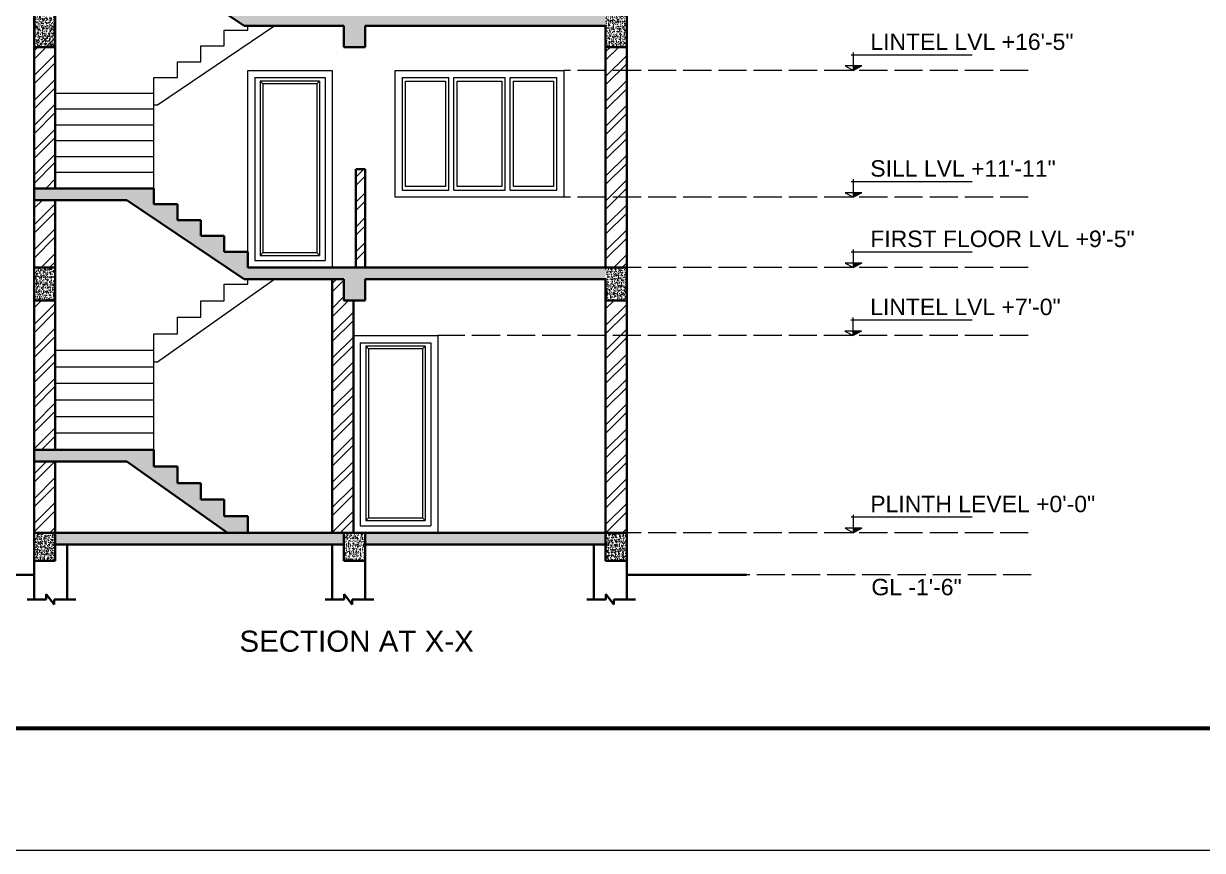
# Model space of a CAD drawing. Header units: inches. Extents: x -12071822 to 12321209, y -1222525 to 1319227.
# Drawn here: x 118057 to 118560, y 44725 to 45077 of the extents above; entities that cross this region are included whole.
import ezdxf

# ---------------------------------------------------------------- set-up
doc = ezdxf.new("R2010")
doc.units = ezdxf.units.IN
doc.header["$MEASUREMENT"] = 0
doc.header["$PDMODE"] = 35
doc.linetypes.add('ACAD_ISO02W100', pattern=[15, 12, -3])
for name, color, linetype, lineweight in [('BORDER', 7, 'Continuous', 60), ('Hatch', 9, 'Continuous', 9), ('Hidden', 254, 'ACAD_ISO02W100', 15), ('TEXT', 255, 'Continuous', 35), ('Walls', 11, 'Continuous', 35), ('Window', 3, 'Continuous', 0), ('Windows', 151, 'Continuous', 15)]:
    doc.layers.add(name, color=color, linetype=linetype, lineweight=lineweight)
doc.styles.get("Standard").update_dxf_attribs({"font": 'arial.ttf'})
doc.dimstyles.get("Standard").update_dxf_attribs({"dimtxt": 6, "dimasz": 4, "dimexe": 0, "dimexo": 6, "dimgap": 3, "dimtad": 1, "dimdec": 0, "dimzin": 0, "dimdsep": 46, "dimlunit": 4, "dimtxsty": 'Standard', "dimblk": 'ARCHTICK', "dimcen": 0.09, "dimdle": 3, "dimclrd": 256, "dimadec": 0, "dimazin": 0, "dimtfac": 1, "dimtdec": 0, "dimtofl": 0, "dimtmove": 0, "dimatfit": 3, "dimfxl": 1, "dimfxlon": 1, "dimtolj": 1, "dimtzin": 0, "dimlwd": -1, "dimarcsym": 0})
pattern_1 = [(50, (-19697.3514, 8822.4327), (2.151780548, -0.188256405), [0.225, -2.475]), (355, (-19697.3514, 8822.4327), (-0.416254, 2.2565764), [0.18, -1.98]), (100.4514445, (-19697.172, 8822.417), (1.73552654, 2.068319973), [0.191220576, -2.103426336]), (46.1842, (-19697.3514, 8823.0327), (3.20172399, -0.49655784), [0.3375, -3.7125]), (96.6356355, (-19697.0846, 8822.9913), (2.80398584, 2.9223558), [0.286831026, -3.15514128]), (351.184164, (-19697.3514, 8823.0327), (2.803985835, 2.9223558), [0.27, -2.97]), (21, (-19697.0514, 8822.8827), (1.790721156, -1.207856672), [0.225, -2.475]), (326, (-19697.0514, 8822.8827), (0.729945996, 2.175450135), [0.18, -1.98]), (71.4514447, (-19696.9022, 8822.782), (2.52066713, 0.967593458), [0.19122057, -2.103426336]), (37.5, (-19697.3514, 8822.4327), (0.036479566, 0.9986815615), [0, -1.956, 0, -2.01, 0, -1.9875]), (7.5, (-19697.3514, 8822.4327), (0.789208612, 1.183235136), [0, -1.146, 0, -1.911, 0, -0.7575]), (327.5, (-19698.0204, 8822.4327), (1.6014673085, -0.067664615), [0, -0.75, 0, -2.34, 0, -3.105]), (317.5, (-19698.3204, 8822.4327), (1.749558508, 0.300314947), [0, -0.975, 0, -1.554, 0, -2.205])]
pattern_2 = [(45, (-19697.3514, 8822.433), (-5.30330086, 5.30330086), []), (45, (-19693.816, 8822.433), (-5.30330086, 5.30330086), [])]
pattern_3 = [(50, (-19697.3514, 8817.4327), (2.151780548, -0.188256405), [0.225, -2.475]), (355, (-19697.3514, 8817.4327), (-0.416254, 2.2565764), [0.18, -1.98]), (100.4514445, (-19697.172, 8817.417), (1.73552654, 2.068319973), [0.191220576, -2.103426336]), (46.1842, (-19697.3514, 8818.0327), (3.20172399, -0.49655784), [0.3375, -3.7125]), (96.6356355, (-19697.0846, 8817.9913), (2.80398584, 2.9223558), [0.286831026, -3.15514128]), (351.184164, (-19697.3514, 8818.0327), (2.803985835, 2.9223558), [0.27, -2.97]), (21, (-19697.0514, 8817.8827), (1.790721156, -1.207856672), [0.225, -2.475]), (326, (-19697.0514, 8817.8827), (0.729945996, 2.175450135), [0.18, -1.98]), (71.4514447, (-19696.9022, 8817.782), (2.52066713, 0.967593458), [0.19122057, -2.103426336]), (37.5, (-19697.3514, 8817.4327), (0.036479566, 0.9986815615), [0, -1.956, 0, -2.01, 0, -1.9875]), (7.5, (-19697.3514, 8817.4327), (0.789208612, 1.183235136), [0, -1.146, 0, -1.911, 0, -0.7575]), (327.5, (-19698.0204, 8817.4327), (1.6014673085, -0.067664615), [0, -0.75, 0, -2.34, 0, -3.105]), (317.5, (-19698.3204, 8817.4327), (1.749558508, 0.300314947), [0, -0.975, 0, -1.554, 0, -2.205])]
pattern_4 = [(50, (-18471.6655, 8822.4327), (2.151780548, -0.188256405), [0.225, -2.475]), (355, (-18471.6655, 8822.4327), (-0.416254, 2.2565764), [0.18, -1.98]), (100.4514445, (-18471.4862, 8822.417), (1.73552654, 2.068319973), [0.191220576, -2.103426336]), (46.1842, (-18471.6655, 8823.0327), (3.20172399, -0.49655784), [0.3375, -3.7125]), (96.6356355, (-18471.3987, 8822.9913), (2.80398584, 2.9223558), [0.286831026, -3.15514128]), (351.184164, (-18471.6655, 8823.0327), (2.803985835, 2.9223558), [0.27, -2.97]), (21, (-18471.3655, 8822.8827), (1.790721156, -1.207856672), [0.225, -2.475]), (326, (-18471.3655, 8822.8827), (0.729945996, 2.175450135), [0.18, -1.98]), (71.4514447, (-18471.2162, 8822.782), (2.52066713, 0.967593458), [0.19122057, -2.103426336]), (37.5, (-18471.6655, 8822.4327), (0.036479566, 0.9986815615), [0, -1.956, 0, -2.01, 0, -1.9875]), (7.5, (-18471.6655, 8822.4327), (0.789208612, 1.183235136), [0, -1.146, 0, -1.911, 0, -0.7575]), (327.5, (-18472.3345, 8822.4327), (1.6014673085, -0.067664615), [0, -0.75, 0, -2.34, 0, -3.105]), (317.5, (-18472.6345, 8822.4327), (1.749558508, 0.300314947), [0, -0.975, 0, -1.554, 0, -2.205])]

# ---------------------------------------------------------------- blocks, each defined once
blk = doc.blocks.new('_ArchTick')
at = {"color": 0, "linetype": 'ByBlock', "const_width": 0.15}
blk.add_lwpolyline([(-0.5, -0.5), (0.5, 0.5)], dxfattribs=at)
blk = doc.blocks.new('*D2051')
at = {"layer": 'Defpoints', "color": 0, "transparency": 16777216}
for p in [(118039.22, 44973.39), (118061.82, 44973.39), (118061.82, 44860.39)]:
    blk.add_point(p, dxfattribs=at)
at = {"layer": 'Windows', "transparency": 16777216}
blk.add_line((118039.22, 44857.39), (118039.22, 44976.39), dxfattribs=at)
at = {"layer": 'Windows', "color": 0, "lineweight": -2, "transparency": 16777216}
for p, q in [((118040.22, 44973.39), (118039.22, 44973.39)), ((118040.22, 44860.39), (118039.22, 44860.39))]:
    blk.add_line(p, q, dxfattribs=at)
at = {"layer": 'Windows', "transparency": 16777216, "xscale": 4, "yscale": 4, "zscale": 4}
for p, rotation in [((118039.22, 44973.39), 90), ((118039.22, 44860.39), 270)]:
    blk.add_blockref('_ArchTick', p, dxfattribs=dict(at, rotation=rotation))
at = {"layer": 'Windows', "color": 0, "transparency": 16777216, "insert": (118033.15, 44916.89), "char_height": 6, "attachment_point": 5, "rotation": 90}
blk.add_mtext('\\A1;9\'-5"', dxfattribs=at)
blk = doc.blocks.new('*D2052')
at = {"layer": 'Defpoints', "color": 0, "transparency": 16777216}
for p in [(118039.22, 45081.39), (118061.82, 45081.39), (118061.82, 44973.39)]:
    blk.add_point(p, dxfattribs=at)
at = {"layer": 'Windows', "transparency": 16777216}
blk.add_line((118039.22, 44970.39), (118039.22, 45084.39), dxfattribs=at)
at = {"layer": 'Windows', "color": 0, "lineweight": -2, "transparency": 16777216}
for p, q in [((118040.22, 45081.39), (118039.22, 45081.39)), ((118040.22, 44973.39), (118039.22, 44973.39))]:
    blk.add_line(p, q, dxfattribs=at)
at = {"layer": 'Windows', "transparency": 16777216, "xscale": 4, "yscale": 4, "zscale": 4}
for p, rotation in [((118039.22, 45081.39), 90), ((118039.22, 44973.39), 270)]:
    blk.add_blockref('_ArchTick', p, dxfattribs=dict(at, rotation=rotation))
at = {"layer": 'Windows', "color": 0, "transparency": 16777216, "insert": (118033.15, 45027.39), "char_height": 6, "attachment_point": 5, "rotation": 90}
blk.add_mtext("\\A1;9'", dxfattribs=at)
blk = doc.blocks.new('*D2057')
at = {"layer": 'Defpoints', "color": 0, "transparency": 16777216}
for p in [(118061.82, 44860.39), (118039.22, 44842.39), (118061.82, 44842.39)]:
    blk.add_point(p, dxfattribs=at)
at = {"layer": 'Windows', "transparency": 16777216}
blk.add_line((118039.22, 44863.39), (118039.22, 44839.39), dxfattribs=at)
at = {"layer": 'Windows', "color": 0, "lineweight": -2, "transparency": 16777216}
for p, q in [((118040.22, 44860.39), (118039.22, 44860.39)), ((118040.22, 44842.39), (118039.22, 44842.39))]:
    blk.add_line(p, q, dxfattribs=at)
at = {"layer": 'Windows', "transparency": 16777216, "xscale": 4, "yscale": 4, "zscale": 4}
for p, rotation in [((118039.22, 44860.39), 90), ((118039.22, 44842.39), 270)]:
    blk.add_blockref('_ArchTick', p, dxfattribs=dict(at, rotation=rotation))
at = {"layer": 'Windows', "color": 0, "transparency": 16777216, "insert": (118033.15, 44851.39), "char_height": 6, "attachment_point": 5, "rotation": 90}
blk.add_mtext('\\A1;1\'-6"', dxfattribs=at)
blk = doc.blocks.new('*D1880')
at = {"layer": 'Defpoints', "color": 0, "transparency": 16777216}
for p in [(118014.38, 44860.39), (118061.82, 44860.39), (118061.82, 44842.39)]:
    blk.add_point(p, dxfattribs=at)
at = {"layer": 'Windows', "transparency": 16777216}
blk.add_line((118014.38, 44839.39), (118014.38, 44863.39), dxfattribs=at)
at = {"layer": 'Windows', "color": 0, "lineweight": -2, "transparency": 16777216}
for p, q in [((118015.38, 44860.39), (118014.38, 44860.39)), ((118015.38, 44842.39), (118014.38, 44842.39))]:
    blk.add_line(p, q, dxfattribs=at)
at = {"layer": 'Windows', "transparency": 16777216, "xscale": 4, "yscale": 4, "zscale": 4}
for p, rotation in [((118014.38, 44860.39), 90), ((118014.38, 44842.39), 270)]:
    blk.add_blockref('_ArchTick', p, dxfattribs=dict(at, rotation=rotation))
at = {"layer": 'Windows', "color": 0, "transparency": 16777216, "insert": (118008.31, 44857.39), "char_height": 6, "attachment_point": 5, "rotation": 90}
blk.add_mtext('\\A1;1\'-6"', dxfattribs=at)
blk = doc.blocks.new('*D1881')
at = {"layer": 'Defpoints', "color": 0, "transparency": 16777216}
for p in [(118014.38, 45399.39), (118061.82, 45399.39), (118061.82, 44860.39)]:
    blk.add_point(p, dxfattribs=at)
at = {"layer": 'Windows', "transparency": 16777216}
blk.add_line((118014.38, 44857.39), (118014.38, 45402.39), dxfattribs=at)
at = {"layer": 'Windows', "color": 0, "lineweight": -2, "transparency": 16777216}
for p, q in [((118015.38, 45399.39), (118014.38, 45399.39)), ((118015.38, 44860.39), (118014.38, 44860.39))]:
    blk.add_line(p, q, dxfattribs=at)
at = {"layer": 'Windows', "transparency": 16777216, "xscale": 4, "yscale": 4, "zscale": 4}
for p, rotation in [((118014.38, 45399.39), 90), ((118014.38, 44860.39), 270)]:
    blk.add_blockref('_ArchTick', p, dxfattribs=dict(at, rotation=rotation))
at = {"layer": 'Windows', "color": 0, "transparency": 16777216, "insert": (118008.36, 45129.89), "char_height": 6, "attachment_point": 5, "rotation": 90}
blk.add_mtext('\\A1;44\'-11"', dxfattribs=at)
blk = doc.blocks.new('ARROW')
at = {"layer": 'Hatch'}
h = blk.add_hatch(color=256, dxfattribs=at)
h.dxf.hatch_style = 1
h.paths.add_polyline_path([(12191116, -1270860), (12191485, -1270660), (12191116, -1270660)])
for p, q in [((12191016, -1270160), (12196383, -1270160)), ((12191116, -1270860), (12191116, -1270060)), ((12191485, -1270660), (12190746, -1270660)), ((12190746, -1270660), (12191116, -1270860)), ((12191485, -1270660), (12191116, -1270860))]:
    blk.add_line(p, q, dxfattribs=at)

msp = doc.modelspace()

# ---------------------------------------------------------------- hatches: boundary and pattern name
at = {"layer": 'Hatch'}
h = msp.add_hatch(dxfattribs=at)
h.set_pattern_fill('AR-CONC', color=256, scale=0.3)
h.set_pattern_definition(pattern_4)
h.paths.add_polyline_path([(118151.29, 45076.39), (118101.29, 45110.14), (118061.82, 45110.14), (118061.82, 45111.7), (118061.82, 45115.14), (118112.82, 45115.14), (118112.82, 45108.39), (118122.82, 45108.39), (118122.82, 45101.64), (118132.82, 45101.64), (118132.82, 45094.89), (118142.82, 45094.89), (118142.82, 45088.14), (118152.82, 45088.14), (118152.82, 45081.39), (118305.32, 45081.39), (118305.32, 45076.39), (118202.82, 45076.39), (118202.82, 45067.39), (118193.82, 45067.39), (118193.82, 45076.39)])
h = msp.add_hatch(dxfattribs=at)
h.set_pattern_fill('AR-CONC', color=256, scale=0.3)
h.set_pattern_definition(pattern_3)
h.paths.add_polyline_path([(118061.82, 45067.39), (118070.82, 45067.39), (118070.82, 45081.39), (118061.82, 45081.39)])
h = msp.add_hatch(dxfattribs=at)
h.set_pattern_fill('AR-CONC', color=256, scale=0.3)
h.set_pattern_definition(pattern_3)
h.paths.add_polyline_path([(118305.32, 45067.39), (118314.32, 45067.39), (118314.32, 45081.39), (118305.32, 45081.39)])
h = msp.add_hatch(dxfattribs=at)
h.set_pattern_fill('ANSI32', color=256, scale=20)
h.set_pattern_definition(pattern_2)
h.paths.add_polyline_path([(118061.82, 45072.39), (118070.82, 45072.39), (118070.82, 45007.14), (118061.82, 45007.14)])
h = msp.add_hatch(dxfattribs=at)
h.set_pattern_fill('ANSI32', color=256, scale=20)
h.set_pattern_definition(pattern_2)
h.paths.add_polyline_path([(118314.32, 45067.39), (118305.32, 45067.39), (118305.32, 44973.39), (118314.32, 44973.39)])
h = msp.add_hatch(dxfattribs=at)
h.set_pattern_fill('ANSI32', color=256, scale=20)
h.set_pattern_definition(pattern_2)
h.paths.add_polyline_path([(118202.82, 45015.39), (118198.82, 45015.39), (118198.82, 44973.39), (118202.82, 44973.39)])
h = msp.add_hatch(dxfattribs=at)
h.set_pattern_fill('AR-CONC', color=256, scale=0.3)
h.set_pattern_definition(pattern_4)
h.paths.add_polyline_path([(118142.82, 44980.14), (118142.82, 44986.89), (118132.82, 44986.89), (118132.82, 44993.64), (118122.82, 44993.64), (118122.82, 45000.39), (118112.82, 45000.39), (118112.82, 45007.14), (118061.82, 45007.14), (118061.82, 45002.14), (118101.29, 45002.14), (118151.29, 44968.39), (118193.82, 44968.39), (118193.82, 44959.39), (118202.82, 44959.39), (118202.82, 44968.39), (118305.32, 44968.39), (118305.32, 44973.39), (118152.82, 44973.39), (118152.82, 44980.14)])
h = msp.add_hatch(dxfattribs=at)
h.set_pattern_fill('ANSI32', color=256, scale=20)
h.set_pattern_definition(pattern_2)
h.paths.add_polyline_path([(118061.82, 45002.14), (118070.82, 45002.14), (118070.82, 44973.39), (118061.82, 44973.39)])
h = msp.add_hatch(dxfattribs=at)
h.set_pattern_fill('AR-CONC', color=256, scale=0.3)
h.set_pattern_definition(pattern_1)
h.paths.add_polyline_path([(118061.82, 44959.39), (118070.82, 44959.39), (118070.82, 44973.39), (118061.82, 44973.39)])
h = msp.add_hatch(dxfattribs=at)
h.set_pattern_fill('AR-CONC', color=256, scale=0.3)
h.set_pattern_definition(pattern_1)
h.paths.add_polyline_path([(118305.32, 44959.39), (118314.32, 44959.39), (118314.32, 44973.39), (118305.32, 44973.39)])
h = msp.add_hatch(dxfattribs=at)
h.set_pattern_fill('ANSI32', color=256, scale=20)
h.set_pattern_definition([(45, (-15460.945, 9937.028), (-5.30330086, 5.30330086), []), (45, (-15457.4095, 9937.028), (-5.30330086, 5.30330086), [])])
h.paths.add_polyline_path([(118197.82, 44959.39), (118193.82, 44959.39), (118193.82, 44968.39), (118188.82, 44968.39), (118188.82, 44860.39), (118197.82, 44860.39)])
h = msp.add_hatch(dxfattribs=at)
h.set_pattern_fill('ANSI32', color=256, scale=20)
h.set_pattern_definition(pattern_2)
h.paths.add_polyline_path([(118070.82, 44959.39), (118061.82, 44959.39), (118061.82, 44895.7), (118070.82, 44895.7)])
h = msp.add_hatch(dxfattribs=at)
h.set_pattern_fill('ANSI32', color=256, scale=20)
h.set_pattern_definition(pattern_2)
h.paths.add_polyline_path([(118314.32, 44959.39), (118305.32, 44959.39), (118305.32, 44860.39), (118314.32, 44860.39)])
h = msp.add_hatch(dxfattribs=at)
h.set_pattern_fill('AR-CONC', color=256, scale=0.3)
h.set_pattern_definition(pattern_1)
h.paths.add_polyline_path([(118101.23, 44890.7), (118061.82, 44890.7), (118061.82, 44895.7), (118112.82, 44895.7), (118112.82, 44888.64), (118122.82, 44888.64), (118122.82, 44881.57), (118132.82, 44881.57), (118132.82, 44874.51), (118142.82, 44874.51), (118142.82, 44867.45), (118152.42, 44867.45), (118152.42, 44867.41), (118152.82, 44867.41), (118152.82, 44860.39), (118144.15, 44860.39)])
h = msp.add_hatch(dxfattribs=at)
h.set_pattern_fill('ANSI32', color=256, scale=20)
h.set_pattern_definition(pattern_2)
h.paths.add_polyline_path([(118061.82, 44860.39), (118070.82, 44860.39), (118070.82, 44890.7), (118061.82, 44890.7)])
h = msp.add_hatch(dxfattribs=at)
h.set_pattern_fill('AR-CONC', color=256, scale=0.3)
h.set_pattern_definition(pattern_1)
h.paths.add_polyline_path([(118061.82, 44860.39), (118070.82, 44860.39), (118070.82, 44855.39), (118070.82, 44848.39), (118061.82, 44848.39)])
h = msp.add_hatch(dxfattribs=at)
h.set_pattern_fill('AR-CONC', color=256, scale=0.3)
h.set_pattern_definition(pattern_1)
h.paths.add_polyline_path([(118070.82, 44860.39), (118193.82, 44860.39), (118193.82, 44855.39), (118070.82, 44855.39)])
h = msp.add_hatch(dxfattribs=at)
h.set_pattern_fill('AR-CONC', color=256, scale=0.3)
h.set_pattern_definition(pattern_1)
h.paths.add_polyline_path([(118193.82, 44860.39), (118202.82, 44860.39), (118202.82, 44855.39), (118202.82, 44848.39), (118193.82, 44848.39)])
h = msp.add_hatch(dxfattribs=at)
h.set_pattern_fill('AR-CONC', color=256, scale=0.3)
h.set_pattern_definition(pattern_1)
h.paths.add_polyline_path([(118202.82, 44860.39), (118305.32, 44860.39), (118305.32, 44855.39), (118202.82, 44855.39)])
h = msp.add_hatch(dxfattribs=at)
h.set_pattern_fill('AR-CONC', color=256, scale=0.3)
h.set_pattern_definition(pattern_1)
h.paths.add_polyline_path([(118305.32, 44848.39), (118314.32, 44848.39), (118314.32, 44860.39), (118305.32, 44860.39)])

# ---------------------------------------------------------------- linework, layer by layer
at = {"layer": 'BORDER'}
msp.add_lwpolyline([(118900.84, 46867.84), (118900.84, 44776.99), (115838.01, 44776.99), (115838.01, 46867.84)], close=True, dxfattribs=at)
at = {"layer": 'Hidden'}
for p, q in [((118485.39, 45057.39), (118287.57, 45057.39)), ((118485.39, 45003.39), (118287.57, 45003.39)), ((118485.39, 44973.39), (118314.32, 44973.39)), ((118485.34, 44944.39), (118233.82, 44944.39)), ((118485.39, 44860.39), (118314.32, 44860.39)), ((118486.69, 44842.39), (118365.39, 44842.39))]:
    msp.add_line(p, q, dxfattribs=at)
at = {"layer": 'Walls'}
for p, q in [((118151.29, 45076.39), (118101.29, 45110.14)), ((118061.82, 45081.39), (118061.82, 45067.39)), ((118070.82, 45081.39), (118070.82, 45067.39)), ((118314.32, 45067.39), (118314.32, 45081.39)), ((118151.29, 45076.39), (118193.82, 45076.39)), ((118193.82, 45076.39), (118193.82, 45067.39)), ((118202.82, 45076.39), (118202.82, 45067.39)), ((118202.82, 45076.39), (118305.32, 45076.39)), ((118305.32, 45067.39), (118305.32, 45076.39)), ((118061.82, 45067.39), (118061.82, 45007.14)), ((118070.82, 45067.39), (118061.82, 45067.39)), ((118070.82, 45067.39), (118070.82, 45007.14)), ((118202.82, 45067.39), (118193.82, 45067.39)), ((118305.32, 44973.39), (118305.32, 45067.39)), ((118314.32, 45067.39), (118305.32, 45067.39)), ((118314.32, 44973.39), (118314.32, 45067.39)), ((118202.82, 45015.39), (118198.82, 45015.39)), ((118198.82, 45015.39), (118198.82, 44973.39)), ((118202.82, 44973.39), (118202.82, 45015.39)), ((118061.82, 45007.14), (118061.82, 45002.14)), ((118112.82, 45007.14), (118061.82, 45007.14)), ((118112.82, 45000.39), (118112.82, 45007.14)), ((118061.82, 45002.14), (118061.82, 44973.39)), ((118101.29, 45002.14), (118061.82, 45002.14)), ((118070.82, 45002.14), (118070.82, 44973.39)), ((118151.29, 44968.39), (118101.29, 45002.14)), ((118122.82, 45000.39), (118112.82, 45000.39)), ((118122.82, 44993.64), (118122.82, 45000.39)), ((118132.82, 44993.64), (118122.82, 44993.64)), ((118132.82, 44986.89), (118132.82, 44993.64)), ((118142.82, 44986.89), (118132.82, 44986.89)), ((118142.82, 44980.14), (118142.82, 44986.89)), ((118152.82, 44980.14), (118142.82, 44980.14)), ((118152.82, 44973.39), (118152.82, 44980.14)), ((118070.82, 44973.39), (118061.82, 44973.39)), ((118061.82, 44973.39), (118061.82, 44959.39)), ((118070.82, 44973.39), (118070.82, 44959.39)), ((118202.82, 44973.39), (118152.82, 44973.39)), ((118305.32, 44973.39), (118202.82, 44973.39)), ((118314.32, 44973.39), (118305.32, 44973.39)), ((118314.32, 44959.39), (118314.32, 44973.39)), ((118193.82, 44968.39), (118151.29, 44968.39)), ((118188.82, 44968.39), (118188.82, 44860.39)), ((118193.82, 44968.39), (118193.82, 44959.39)), ((118305.32, 44968.39), (118202.82, 44968.39)), ((118202.82, 44968.39), (118202.82, 44959.39)), ((118305.32, 44959.39), (118305.32, 44968.39)), ((118070.82, 44959.39), (118061.82, 44959.39)), ((118061.82, 44959.39), (118061.82, 44895.7)), ((118070.82, 44959.39), (118070.82, 44895.7)), ((118202.82, 44959.39), (118193.82, 44959.39)), ((118197.82, 44860.39), (118197.82, 44959.39)), ((118314.32, 44959.39), (118305.32, 44959.39)), ((118305.32, 44860.39), (118305.32, 44959.39)), ((118314.32, 44860.39), (118314.32, 44959.39)), ((118061.82, 44895.7), (118061.82, 44890.7)), ((118112.82, 44895.7), (118061.82, 44895.7)), ((118112.82, 44888.64), (118112.82, 44895.7)), ((118061.82, 44890.7), (118061.82, 44860.39)), ((118101.23, 44890.7), (118061.82, 44890.7)), ((118070.82, 44890.7), (118070.82, 44860.39)), ((118101.23, 44890.7), (118144.15, 44860.39)), ((118122.82, 44888.64), (118112.82, 44888.64)), ((118122.82, 44881.57), (118122.82, 44888.64)), ((118132.82, 44881.57), (118122.82, 44881.57)), ((118132.82, 44874.51), (118132.82, 44881.57)), ((118142.82, 44874.51), (118132.82, 44874.51)), ((118142.82, 44867.45), (118142.82, 44874.51)), ((118152.82, 44867.45), (118142.82, 44867.45)), ((118152.82, 44860.39), (118152.82, 44867.45)), ((118314.32, 44860.39), (118061.82, 44860.39)), ((118061.82, 44860.39), (118061.82, 44848.39)), ((118070.82, 44860.39), (118070.82, 44848.39)), ((118193.82, 44860.39), (118193.82, 44848.39)), ((118202.82, 44860.39), (118202.82, 44848.39)), ((118305.32, 44848.39), (118305.32, 44860.39)), ((118314.32, 44848.39), (118314.32, 44860.39)), ((118193.82, 44855.39), (118070.82, 44855.39)), ((118075.82, 44855.39), (118075.82, 44831.97)), ((118188.82, 44831.97), (118188.82, 44855.39)), ((118305.32, 44855.39), (118202.82, 44855.39)), ((118300.32, 44855.39), (118300.32, 44831.97)), ((118070.82, 44848.39), (118061.82, 44848.39)), ((118061.82, 44848.39), (118061.82, 44848.39)), ((118061.82, 44848.39), (118061.82, 44842.39)), ((118070.82, 44848.39), (118070.82, 44848.39)), ((118202.82, 44848.39), (118193.82, 44848.39)), ((118202.82, 44848.39), (118202.82, 44831.97)), ((118314.32, 44848.39), (118305.32, 44848.39)), ((118305.32, 44848.39), (118305.32, 44848.39)), ((118314.32, 44848.39), (118314.32, 44848.39)), ((118314.32, 44848.39), (118314.32, 44831.97)), ((118061.82, 44842.39), (118000.92, 44842.39)), ((118061.82, 44842.39), (118061.82, 44831.97)), ((118365.39, 44842.39), (118314.32, 44842.39)), ((118058.79, 44831.97), (118066.95, 44831.97)), ((118066.95, 44831.97), (118066.95, 44834.18)), ((118066.95, 44834.18), (118070.31, 44829.76)), ((118070.31, 44831.97), (118079.51, 44831.97)), ((118070.31, 44829.76), (118070.31, 44831.97)), ((118185.79, 44831.97), (118193.95, 44831.97)), ((118193.95, 44831.97), (118193.95, 44834.18)), ((118193.95, 44834.18), (118197.31, 44829.76)), ((118197.31, 44831.97), (118206.51, 44831.97)), ((118197.31, 44829.76), (118197.31, 44831.97)), ((118297.28, 44831.97), (118305.45, 44831.97)), ((118305.45, 44831.97), (118305.45, 44834.18)), ((118305.45, 44834.18), (118308.81, 44829.76)), ((118308.81, 44831.97), (118318.01, 44831.97)), ((118308.81, 44829.76), (118308.81, 44831.97))]:
    msp.add_line(p, q, dxfattribs=at)
at = {"layer": 'Window'}
msp.add_lwpolyline([(118952.84, 46919.84), (118952.84, 44724.99), (115786.01, 44724.99), (115786.01, 46919.84)], close=True, dxfattribs=at)
at = {"layer": 'Windows'}
for p, q in [((118164.35, 45076.39), (118114.35, 45042.64)), ((118142.82, 45067.89), (118142.82, 45074.64)), ((118142.82, 45074.64), (118152.82, 45074.64)), ((118152.82, 45074.64), (118152.82, 45076.39)), ((118132.82, 45061.14), (118132.82, 45067.89)), ((118132.82, 45067.89), (118142.82, 45067.89)), ((118122.82, 45054.39), (118122.82, 45061.14)), ((118122.82, 45061.14), (118132.82, 45061.14)), ((118112.82, 45047.64), (118112.82, 45054.39)), ((118112.82, 45054.39), (118122.82, 45054.39)), ((118152.82, 44973.39), (118152.82, 45057.39)), ((118152.82, 45057.39), (118188.82, 45057.39)), ((118155.77, 45054.39), (118155.77, 44976.39)), ((118155.77, 45054.39), (118185.82, 45054.39)), ((118183.4, 45052.89), (118158.07, 45052.89)), ((118158.07, 45052.89), (118158.07, 44978.56)), ((118159.26, 45051.7), (118158.07, 45052.89)), ((118182.21, 45051.7), (118183.4, 45052.89)), ((118183.4, 45052.89), (118183.4, 44978.56)), ((118185.82, 45054.39), (118185.82, 44976.39)), ((118188.82, 45057.39), (118188.82, 44973.39)), ((118218.57, 45054.39), (118218.57, 45006.39)), ((118218.57, 45054.39), (118238.57, 45054.39)), ((118238.57, 45006.39), (118238.57, 45054.39)), ((118240.57, 45006.39), (118240.57, 45054.39)), ((118240.57, 45054.39), (118262.57, 45054.39)), ((118262.57, 45006.39), (118262.57, 45054.39)), ((118264.57, 45006.39), (118264.57, 45054.39)), ((118264.57, 45054.39), (118284.57, 45054.39)), ((118284.57, 45006.39), (118284.57, 45054.39)), ((118112.82, 45047.64), (118070.82, 45047.64)), ((118112.82, 45007.14), (118112.82, 45047.64)), ((118182.21, 45051.7), (118159.26, 45051.7)), ((118159.26, 45051.7), (118159.26, 44979.76)), ((118182.21, 45051.7), (118182.21, 44979.76)), ((118114.35, 45042.64), (118112.82, 45042.64)), ((118112.82, 45040.89), (118070.82, 45040.89)), ((118112.82, 45034.14), (118070.82, 45034.14)), ((118112.82, 45027.39), (118070.82, 45027.39)), ((118112.82, 45020.64), (118070.82, 45020.64)), ((118112.82, 45013.89), (118070.82, 45013.89)), ((118218.57, 45006.39), (118238.57, 45006.39)), ((118240.57, 45006.39), (118262.57, 45006.39)), ((118264.57, 45006.39), (118284.57, 45006.39)), ((118159.26, 44979.76), (118158.07, 44978.56)), ((118158.07, 44978.56), (118183.4, 44978.56)), ((118159.26, 44979.76), (118182.21, 44979.76)), ((118182.21, 44979.76), (118183.4, 44978.56)), ((118155.77, 44976.39), (118185.82, 44976.39)), ((118164.41, 44968.39), (118114.41, 44933.07)), ((118152.82, 44966.32), (118152.82, 44968.39)), ((118142.82, 44959.26), (118142.82, 44966.32)), ((118142.82, 44966.32), (118152.82, 44966.32)), ((118132.82, 44952.2), (118132.82, 44959.26)), ((118132.82, 44959.26), (118142.82, 44959.26)), ((118122.82, 44945.14), (118122.82, 44952.2)), ((118122.82, 44952.2), (118132.82, 44952.2)), ((118112.82, 44938.07), (118112.82, 44945.14)), ((118112.82, 44945.14), (118122.82, 44945.14)), ((118197.82, 44860.39), (118197.82, 44944.39)), ((118197.82, 44944.39), (118233.82, 44944.39)), ((118233.82, 44944.39), (118233.82, 44860.39)), ((118112.82, 44938.07), (118070.82, 44938.07)), ((118112.82, 44895.7), (118112.82, 44938.07)), ((118200.77, 44941.39), (118200.77, 44863.39)), ((118200.77, 44941.39), (118230.82, 44941.39)), ((118228.4, 44939.89), (118203.07, 44939.89)), ((118203.07, 44939.89), (118203.07, 44865.56)), ((118204.26, 44938.7), (118203.07, 44939.89)), ((118227.21, 44938.7), (118204.26, 44938.7)), ((118204.26, 44938.7), (118204.26, 44866.76)), ((118227.21, 44938.7), (118228.4, 44939.89)), ((118227.21, 44938.7), (118227.21, 44866.76)), ((118228.4, 44939.89), (118228.4, 44865.56)), ((118230.82, 44941.39), (118230.82, 44863.39)), ((118114.41, 44933.07), (118112.82, 44933.07)), ((118112.82, 44931.01), (118070.82, 44931.01)), ((118112.82, 44923.95), (118070.82, 44923.95)), ((118112.82, 44916.89), (118070.82, 44916.89)), ((118112.82, 44909.82), (118070.82, 44909.82)), ((118112.82, 44902.76), (118070.82, 44902.76)), ((118204.26, 44866.76), (118203.07, 44865.56)), ((118204.26, 44866.76), (118227.21, 44866.76)), ((118227.21, 44866.76), (118228.4, 44865.56)), ((118200.77, 44863.39), (118230.82, 44863.39)), ((118203.07, 44865.56), (118228.4, 44865.56))]:
    msp.add_line(p, q, dxfattribs=at)
for points in [[(118215.57, 45057.39), (118287.57, 45057.39), (118287.57, 45003.39), (118215.57, 45003.39)], [(118237.07, 45007.89), (118220.07, 45007.89), (118220.07, 45052.89), (118237.07, 45052.89)], [(118261.07, 45007.89), (118242.07, 45007.89), (118242.07, 45052.89), (118261.07, 45052.89)], [(118283.07, 45007.89), (118266.07, 45007.89), (118266.07, 45052.89), (118283.07, 45052.89)]]:
    msp.add_lwpolyline(points, close=True, dxfattribs=at)

# ---------------------------------------------------------------- block references
at = {"layer": 'Hatch', "xscale": 0.009611124123694026, "yscale": 0.009611124123694026, "zscale": 0.009611124123694026}
for p in [(1240.54, 57271.78), (1240.54, 57217.78), (1240.54, 57187.78), (1240.49, 57158.78), (1240.54, 57074.78)]:
    msp.add_blockref('ARROW', p, dxfattribs=at)

# ---------------------------------------------------------------- texts
at = {"layer": 'TEXT', "char_height": 7, "attachment_point": 1}
for s, width, heights, insert in [('LINTEL LVL +16\'-5" ', 126.485, [14.42], (118418.09, 45073.15)), ('SILL LVL +11\'-11" ', 126.485, [14.42], (118418.09, 45019.15)), ('FIRST FLOOR LVL +9\'-5" ', 126.485, [14.42], (118418.09, 44989.15)), ('LINTEL LVL +7\'-0" ', 126.485, [14.42], (118418.04, 44960.15)), ('PLINTH LEVEL +0\'-0" ', 126.485, [14.42], (118418.09, 44876.15)), ('GL -1\'-6" ', 84.3934, [0], (118418.55, 44840.73))]:
    msp.add_mtext_dynamic_manual_height_columns(s, width=width, gutter_width=7.21, heights=heights, dxfattribs=dict(at, insert=insert))
at = {"layer": 'Windows', "insert": (118249.15, 44818.66), "char_height": 9, "attachment_point": 3}
msp.add_mtext_dynamic_manual_height_columns('SECTION AT X-X', width=123.2657, gutter_width=2.25, heights=[21.93], dxfattribs=at)

# ---------------------------------------------------------------- dimensions: what is measured, and where the dimension line sits
at = {"layer": 'Windows'}
for base, p2, picture, middle in [((118014.38, 45399.39), (118061.82, 45399.39), '*D1881', (118008.36, 45129.89)), ((118039.22, 44973.39), (118061.82, 44973.39), '*D2051', (118033.15, 44916.89))]:
    dim = msp.add_linear_dim(base=base, p1=(118061.82, 44860.39), p2=p2, angle=90, dimstyle='Standard', dxfattribs=at)
    dim.commit()
    dim.dimension.update_dxf_attribs({"geometry": picture, "text_midpoint": middle})
dim = msp.add_linear_dim(base=(118039.22, 45081.39), p1=(118061.82, 44973.39), p2=(118061.82, 45081.39), angle=90, dimstyle='Standard', override={"dimtmove": 1}, dxfattribs=at)
dim.commit()
dim.dimension.update_dxf_attribs({"geometry": '*D2052', "text_midpoint": (118033.15, 45027.39)})
for base, p1, p2, picture, middle in [((118014.38, 44860.39), (118061.82, 44842.39), (118061.82, 44860.39), '*D1880', (118014.38, 44857.39)), ((118039.22, 44842.39), (118061.82, 44860.39), (118061.82, 44842.39), '*D2057', (118039.22, 44851.39))]:
    dim = msp.add_linear_dim(base=base, p1=p1, p2=p2, angle=90, dimstyle='Standard', dxfattribs=at)
    dim.commit()
    dim.dimension.update_dxf_attribs({"geometry": picture, "text_midpoint": middle, "dimtype": 160})

doc.saveas('drawing.dxf')
